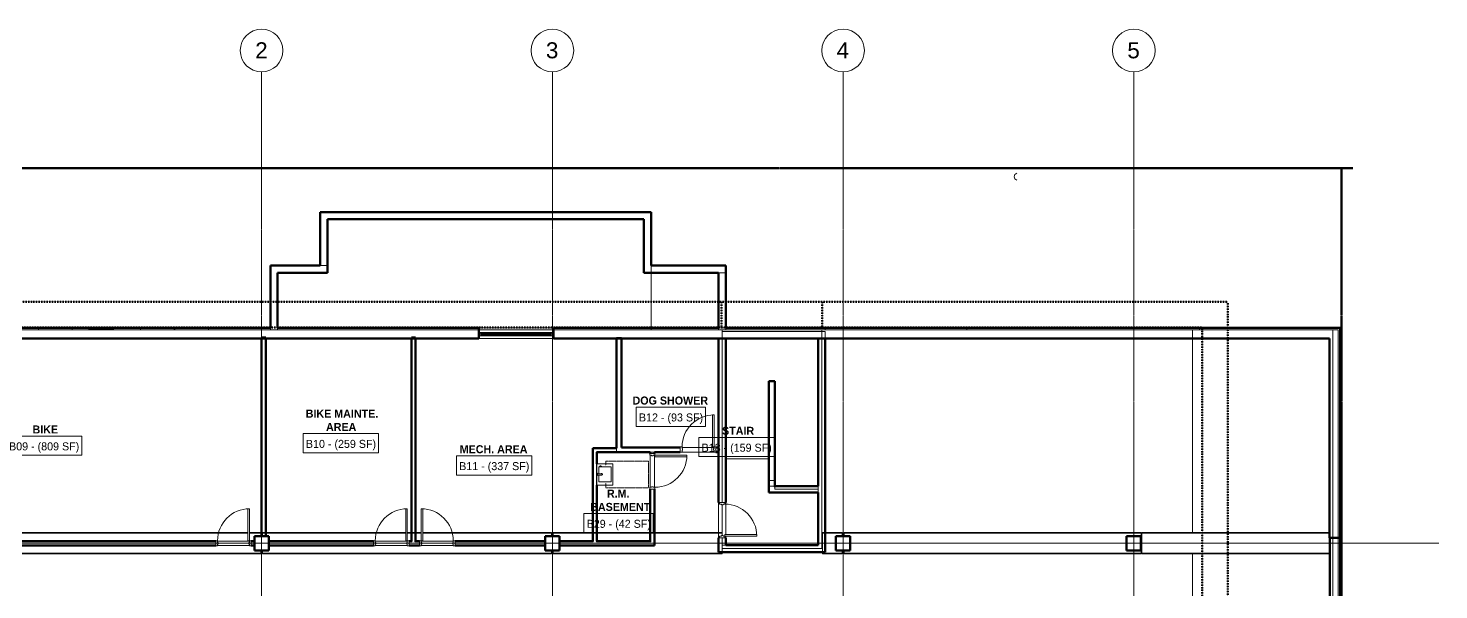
# Model space of a CAD drawing. Header units: inches. Extents: x -4218 to -1830, y 9756 to 12426.
# Drawn here: x -3417 to -1830, y 11795 to 12426 of the extents above; entities that cross this region are included whole.
import ezdxf

# ---------------------------------------------------------------- set-up
doc = ezdxf.new("R2010")
doc.units = ezdxf.units.IN
doc.header["$MEASUREMENT"] = 0
for name, pattern in [('Dash 1_16_', [0.125, 0.0625, -0.0625]), ('Double Dash 3_8_', [1, 0.375, -0.125, 0.125, -0.125, 0.125, -0.125]), ('Grid Line 1_2_', [0.875, 0.5, -0.125, 0.125, -0.125]), ('Hidden', [0.28125, 0.1875, -0.09375])]:
    doc.linetypes.add(name, pattern=pattern)
for name, color, linetype, lineweight in [('0-1', 7, 'Continuous', 5), ('0-3', 250, 'Continuous', 9), ('0-4', 252, 'Continuous', 9), ('A-AREA-IDEN', 2, 'Continuous', 9), ('A-DOOR-1', 50, 'Continuous', 20), ('A-DOOR-2', 250, 'Continuous', 9), ('A-DOOR-FRAM-1', 50, 'Continuous', 20), ('A-FLOR-1', 252, 'Continuous', 9), ('A-FLOR-2', 250, 'Continuous', 9), ('A-FLOR-3', 253, 'Continuous', 9), ('A-FLOR-5', 192, 'Continuous', 9), ('A-GLAZ-CWMG', 51, 'Continuous', 9), ('A-GLAZ-CWMG-1', 51, 'Continuous', 50), ('A-WALL', 113, 'Continuous', 13), ('A-WALL-1', 10, 'Continuous', 13), ('A-WALL-2', 7, 'Continuous', 50), ('A-WALL-3', 253, 'Continuous', 9), ('A-WALL-4', 252, 'Continuous', 9), ('A-WALL-5', 254, 'Continuous', 9), ('A-WALL-6', 250, 'Continuous', 9), ('A-WALL-7', 113, 'Continuous', 9), ('C-PROP-LINE', 91, 'Double Dash 3_8_', 50), ('C-PROP-LINE-1', 91, 'Dash 1_16_', 50), ('E-LITE-EQPM', 33, 'Continuous', 9), ('I-WALL-1', 7, 'Continuous', 50), ('I-WALL-2', 250, 'Continuous', 9), ('I-WALL-3', 253, 'Continuous', 9), ('I-WALL-4', 252, 'Continuous', 9), ('P-SANR-FIXT-1', 250, 'Hidden', 9), ('P-SANR-FIXT-2', 250, 'Continuous', 9), ('S-BEAM', 12, 'Continuous', 9), ('S-COLS', 52, 'Continuous', 9), ('S-COLS-1', 52, 'Continuous', 50), ('S-FNDN-1', 7, 'Continuous', 50), ('S-FNDN-2', 250, 'Continuous', 9), ('S-FNDN-3', 253, 'Continuous', 9), ('S-FNDN-4', 252, 'Continuous', 9), ('S-FNDN-6', 32, 'Continuous', 50), ('S-FNDN-7', 32, 'Continuous', 9), ('S-GRID-1', 1, 'Grid Line 1_2_', 9), ('S-GRID-IDEN', 1, 'Continuous', 9)]:
    doc.layers.add(name, color=color, linetype=linetype, lineweight=lineweight)
doc.styles.add('Arial', font='arial.ttf', dxfattribs={"height": 18})
doc.styles.add('Century Gothic', font='ufonts.com_century-gothic.ttf', dxfattribs={"height": 9})
doc.styles.add('Century Gothic_B', font='GOTHICB.TTF', dxfattribs={"height": 9})

# ---------------------------------------------------------------- blocks, each defined once
blk = doc.blocks.new('HOLLOW METAL - COMMON_3-0 x 7-0 - HM DOOR-2191984-BACKGROUND - RCP - BASEMENT FLOOR')
at = {"layer": 'A-DOOR-1'}
for p, q in [((16.25, -3.125), (18, -3.125)), ((16.25, -39.125), (16.25, -3.125)), ((18, -3.125), (18, -39.125)), ((18, -39.125), (16.25, -39.125))]:
    blk.add_line(p, q, dxfattribs=at)
at = {"layer": 'A-DOOR-2'}
blk.add_arc((18, -3.125), 36, 180, 270, dxfattribs=at)
at = {"layer": 'A-DOOR-FRAM-1'}
for p, q in [((-20, 2.625), (-18, 2.625)), ((-20, -3.125), (-20, 2.625)), ((-18, 2.625), (-18, 0.6875)), ((-18, 0.6875), (-17.375, 0.6875)), ((-17.375, 0.6875), (-17.375, -1.1875)), ((17.375, 0.6875), (18, 0.6875)), ((17.375, -1.1875), (17.375, 0.6875)), ((18, 2.625), (20, 2.625)), ((18, 0.6875), (18, 2.625)), ((20, 2.625), (20, -3.125)), ((-18, -3.125), (-20, -3.125)), ((-18, -1.1875), (-18, -3.125)), ((-17.375, -1.1875), (-18, -1.1875)), ((18, -1.1875), (17.375, -1.1875)), ((18, -3.125), (18, -1.1875)), ((20, -3.125), (18, -3.125))]:
    blk.add_line(p, q, dxfattribs=at)
blk = doc.blocks.new('HOLLOW METAL - COMMON_3-0 x 7-0 - HM DOOR-2191985-BACKGROUND - RCP - BASEMENT FLOOR')
at = {"layer": 'A-DOOR-1'}
for p, q in [((18, 39.125), (16.25, 39.125)), ((16.25, 39.125), (16.25, 3.125)), ((18, 3.125), (18, 39.125)), ((16.25, 3.125), (18, 3.125))]:
    blk.add_line(p, q, dxfattribs=at)
at = {"layer": 'A-DOOR-2'}
blk.add_arc((18, 3.125), 36, 90, 180, dxfattribs=at)
at = {"layer": 'A-DOOR-FRAM-1'}
for p, q in [((-18, 3.125), (-20, 3.125)), ((-20, 3.125), (-20, -2.625)), ((-18, 1.1875), (-18, 3.125)), ((-17.375, 1.1875), (-18, 1.1875)), ((-17.375, -0.6875), (-17.375, 1.1875)), ((18, 1.1875), (17.375, 1.1875)), ((17.375, 1.1875), (17.375, -0.6875)), ((18, 3.125), (18, 1.1875)), ((20, 3.125), (18, 3.125)), ((20, -2.625), (20, 3.125)), ((-20, -2.625), (-18, -2.625)), ((-18, -2.625), (-18, -0.6875)), ((-18, -0.6875), (-17.375, -0.6875)), ((17.375, -0.6875), (18, -0.6875)), ((18, -0.6875), (18, -2.625)), ((18, -2.625), (20, -2.625))]:
    blk.add_line(p, q, dxfattribs=at)
blk = doc.blocks.new('HOLLOW METAL - COMMON_3-0 x 7-0 - HM DOOR-2191986-BACKGROUND - RCP - BASEMENT FLOOR')
at = {"layer": 'A-DOOR-1'}
for p, q in [((18, 39.5625), (16.25, 39.5625)), ((16.25, 39.5625), (16.25, 3.5625)), ((18, 3.5625), (18, 39.5625)), ((16.25, 3.5625), (18, 3.5625))]:
    blk.add_line(p, q, dxfattribs=at)
at = {"layer": 'A-DOOR-2'}
blk.add_arc((18, 3.5625), 36, 90, 180, dxfattribs=at)
at = {"layer": 'A-DOOR-FRAM-1'}
for p, q in [((-18, 3.5625), (-20, 3.5625)), ((-20, 3.5625), (-20, -2.1875)), ((-18, 1.625), (-18, 3.5625)), ((-17.375, 1.625), (-18, 1.625)), ((-17.375, -0.25), (-17.375, 1.625)), ((18, 1.625), (17.375, 1.625)), ((17.375, 1.625), (17.375, -0.25)), ((18, 3.5625), (18, 1.625)), ((20, 3.5625), (18, 3.5625)), ((20, -2.1875), (20, 3.5625)), ((-20, -2.1875), (-18, -2.1875)), ((-18, -2.1875), (-18, -0.25)), ((-18, -0.25), (-17.375, -0.25)), ((17.375, -0.25), (18, -0.25)), ((18, -0.25), (18, -2.1875)), ((18, -2.1875), (20, -2.1875))]:
    blk.add_line(p, q, dxfattribs=at)
blk = doc.blocks.new('Plbg-Sink Wall Mounted-UH - Sink-403447-BACKGROUND - RCP - BASEMENT FLOOR')
at = {"layer": 'P-SANR-FIXT-1'}
for p, q in [((-15, -10), (-10, -10)), ((-15, -58), (-15, -10)), ((10, -10), (15, -10)), ((15, -10), (15, -58)), ((15, -58), (-15, -58))]:
    blk.add_line(p, q, dxfattribs=at)
at = {"layer": 'P-SANR-FIXT-2'}
for p, q in [((-12, 0), (-0.8, 0)), ((-12, -18), (-12, 0)), ((0.8, 0.3), (-0.8, 0.3)), ((-0.8, 0.3), (-0.8, -0.1)), ((0.8, 0.3), (-0.8, 0.3)), ((-0.8, 0.3), (-0.8, -0.1)), ((0.8, -0.1), (0.8, 0.3)), ((0.8, -0.1), (0.8, 0.3)), ((0.8, 0), (12, 0)), ((12, 0), (12, -18)), ((-8.5, -16), (-8.5, -2)), ((-8.5, -2), (-0.8, -2)), ((-0.8, -0.1), (-1.4, -0.1)), ((-1.4, -0.1), (-1.4, -0.5)), ((-1.4, -0.5), (-1.4, -0.1)), ((1.4, -0.1), (-1.4, -0.1)), ((-1.4, -0.5), (-0.8, -0.5)), ((-1.4, -0.5), (1.4, -0.5)), ((-0.8, -0.5), (-0.8, -4.6)), ((-0.8, -0.5), (-0.8, -4.6)), ((-0.8, -4.6), (-0.8, -5.2)), ((1.4, -0.1), (0.8, -0.1)), ((0.8, -4.6), (0.8, -0.5)), ((0.8, -0.5), (1.4, -0.5)), ((0.8, -4.6), (0.8, -0.5)), ((0.8, -2), (8.5, -2)), ((0.8, -4.6), (0.8, -5.2)), ((1.4, -0.5), (1.4, -0.1)), ((1.4, -0.5), (1.4, -0.1)), ((8.5, -2), (8.5, -16)), ((12, -18), (-12, -18)), ((8.5, -16), (-8.5, -16))]:
    blk.add_line(p, q, dxfattribs=at)
for centre, radius, start, end in [((0, -5.2), 1, 141.6573, 270), ((0, -5.2), 1, 141.6573, 270), ((0, -5.2), 0.787, 180, 270), ((0, -5.2), 1, 270, 38.3427), ((0, -5.2), 1, 270, 38.3427), ((0, -5.2), 0.787, 270, 360), ((7.9, -4.1), 1.66, 45, 69.0447), ((7.9, -4.1), 1.66, 290.9553, 45)]:
    blk.add_arc(centre, radius, start, end, dxfattribs=at)
blk = doc.blocks.new('HOLLOW METAL - COMMON_3-0 x 7-0 - WD DOOR-2211292-BACKGROUND - RCP - BASEMENT FLOOR')
at = {"layer": 'A-DOOR-1'}
for p, q in [((16.25, -3.125), (18, -3.125)), ((16.25, -39.125), (16.25, -3.125)), ((18, -3.125), (18, -39.125)), ((18, -39.125), (16.25, -39.125))]:
    blk.add_line(p, q, dxfattribs=at)
at = {"layer": 'A-DOOR-2'}
blk.add_arc((18, -3.125), 36, 180, 270, dxfattribs=at)
at = {"layer": 'A-DOOR-FRAM-1'}
for p, q in [((-20, 2.625), (-18, 2.625)), ((-20, -3.125), (-20, 2.625)), ((-18, 2.625), (-18, 0.6875)), ((-18, 0.6875), (-17.375, 0.6875)), ((-17.375, 0.6875), (-17.375, -1.1875)), ((17.375, 0.6875), (18, 0.6875)), ((17.375, -1.1875), (17.375, 0.6875)), ((18, 2.625), (20, 2.625)), ((18, 0.6875), (18, 2.625)), ((20, 2.625), (20, -3.125)), ((-18, -3.125), (-20, -3.125)), ((-18, -1.1875), (-18, -3.125)), ((-17.375, -1.1875), (-18, -1.1875)), ((18, -1.1875), (17.375, -1.1875)), ((18, -3.125), (18, -1.1875)), ((20, -3.125), (18, -3.125))]:
    blk.add_line(p, q, dxfattribs=at)
blk = doc.blocks.new('CTR - 1st Phase - Common Walls_rvt-1-BACKGROUND - RCP - BASEMENT FLOOR')
at = {"layer": 'A-WALL-1'}
for p, q in [((-3153.6, 12078.6), (-3153.6, 11855.2)), ((-3150.1, 12078.6), (-3150.1, 11855.2)), ((-2985.3, 12078.6), (-2985.3, 11849.6)), ((-2981.8, 12078.6), (-2981.8, 11849.6)), ((-2755.2, 11953.5), (-2781.2, 11953.5)), ((-2781.2, 11953.5), (-2781.2, 11950)), ((-2781.2, 11950), (-2781.2, 11949.4)), ((-2781.2, 11949.4), (-2781.2, 11849.6)), ((-2755.2, 11950), (-2777.7, 11950)), ((-2777.7, 11950), (-2777.7, 11949.4)), ((-2777.7, 11949.4), (-2777.7, 11849.6)), ((-2755.2, 11953.5), (-2755.2, 11954.1)), ((-2755.2, 11954.1), (-2755.2, 11953.5)), ((-2755.2, 11950), (-2755.2, 11953.5)), ((-2755.2, 11953.5), (-2755.2, 11950)), ((-2755.2, 11949.4), (-2755.2, 11950)), ((-2755.2, 11950), (-2755.2, 11949.4)), ((-2717.1, 11949.4), (-2716.5, 11949.4)), ((-2716.5, 11949.4), (-2717.1, 11949.4)), ((-2716.5, 11948.2), (-2716.5, 11949.4)), ((-2716.5, 11949.4), (-2713, 11949.4)), ((-2713, 11949.4), (-2716.5, 11949.4)), ((-2713, 11948.2), (-2713, 11949.4)), ((-2713, 11949.4), (-2712.3, 11949.4)), ((-2712.3, 11949.4), (-2713, 11949.4)), ((-2716.5, 11848.9), (-2716.5, 11908.2)), ((-2713, 11845.4), (-2713, 11908.2)), ((-3473.3, 11848.9), (-3205.9, 11848.9)), ((-3473.3, 11845.4), (-3205.9, 11845.4)), ((-3165.9, 11848.9), (-3162.3, 11848.9)), ((-3165.9, 11845.4), (-3162.3, 11845.4)), ((-3146.3, 11848.9), (-3028.5, 11848.9)), ((-3146.3, 11845.4), (-3028.5, 11845.4)), ((-2988.5, 11848.9), (-2985.3, 11848.9)), ((-2988.5, 11845.4), (-2976.7, 11845.4)), ((-2985.3, 11848.9), (-2985.3, 11849.6)), ((-2981.8, 11848.9), (-2981.8, 11849.6)), ((-2981.8, 11848.9), (-2976.7, 11848.9)), ((-2936.7, 11848.9), (-2835.3, 11848.9)), ((-2936.7, 11845.4), (-2835.3, 11845.4)), ((-2819.3, 11848.9), (-2781.2, 11848.9)), ((-2819.3, 11845.4), (-2717.1, 11845.4)), ((-2781.2, 11848.9), (-2781.2, 11849.6)), ((-2777.7, 11848.9), (-2777.7, 11849.6)), ((-2777.7, 11848.9), (-2717.1, 11848.9)), ((-2717.1, 11848.9), (-2716.5, 11848.9)), ((-2717.1, 11845.4), (-2716.5, 11845.4)), ((-2716.5, 11845.4), (-2713, 11845.4))]:
    blk.add_line(p, q, dxfattribs=at)
at = {"layer": 'I-WALL-1'}
for p, q in [((-3154.3, 11855.2), (-3154.3, 12078.6)), ((-3154.3, 12078.6), (-3149.5, 12078.6)), ((-3149.5, 12078.6), (-3149.5, 11855.2)), ((-2985.9, 11849.6), (-2985.9, 12078.6)), ((-2985.9, 12078.6), (-2981.1, 12078.6)), ((-2981.1, 12078.6), (-2981.1, 11849.6)), ((-2781.8, 11954.1), (-2755.2, 11954.1)), ((-2781.8, 11953.5), (-2781.8, 11954.1)), ((-2781.8, 11949.4), (-2781.8, 11953.5)), ((-2781.8, 11849.6), (-2781.8, 11949.4)), ((-2755.2, 11949.4), (-2777.1, 11949.4)), ((-2777.1, 11949.4), (-2777.1, 11936.6)), ((-2717.1, 11948.2), (-2717.1, 11949.4)), ((-2712.3, 11949.4), (-2712.3, 11948.2)), ((-2777.1, 11912.6), (-2777.1, 11849.6)), ((-2717.1, 11849.6), (-2717.1, 11908.2)), ((-2712.3, 11908.2), (-2712.3, 11844.8)), ((-3473.3, 11849.6), (-3205.9, 11849.6)), ((-3205.9, 11844.8), (-3473.3, 11844.8)), ((-3165.9, 11849.6), (-3162.3, 11849.6)), ((-3162.3, 11844.8), (-3165.9, 11844.8)), ((-3146.3, 11849.6), (-3028.5, 11849.6)), ((-3028.5, 11844.8), (-3146.3, 11844.8)), ((-2988.5, 11849.6), (-2985.9, 11849.6)), ((-2976.7, 11844.8), (-2988.5, 11844.8)), ((-2981.1, 11849.6), (-2976.7, 11849.6)), ((-2936.7, 11849.6), (-2835.3, 11849.6)), ((-2835.3, 11844.8), (-2936.7, 11844.8)), ((-2819.3, 11849.6), (-2781.8, 11849.6)), ((-2717.1, 11844.8), (-2819.3, 11844.8)), ((-2777.1, 11849.6), (-2717.1, 11849.6)), ((-2713, 11844.8), (-2717.1, 11844.8)), ((-2712.3, 11844.8), (-2713, 11844.8))]:
    blk.add_line(p, q, dxfattribs=at)
at = {"layer": 'I-WALL-2'}
for p, q in [((-2717.1, 11946.2), (-2717.1, 11910.2)), ((-2712.3, 11910.2), (-2712.3, 11946.2)), ((-3167.9, 11849.6), (-3203.9, 11849.6)), ((-3203.9, 11844.8), (-3167.9, 11844.8)), ((-2990.5, 11849.6), (-3026.5, 11849.6)), ((-3026.5, 11844.8), (-2990.5, 11844.8)), ((-2938.7, 11849.6), (-2974.7, 11849.6)), ((-2974.7, 11844.8), (-2938.7, 11844.8))]:
    blk.add_line(p, q, dxfattribs=at)
at = {"layer": 'I-WALL-3'}
for p, q in [((-2712.3, 11908.2), (-2717.1, 11908.2)), ((-3205.9, 11844.8), (-3205.9, 11849.6)), ((-3165.9, 11844.8), (-3165.9, 11849.6)), ((-3028.5, 11844.8), (-3028.5, 11849.6)), ((-2976.7, 11849.6), (-2976.7, 11844.8)), ((-2936.7, 11849.6), (-2936.7, 11844.8))]:
    blk.add_line(p, q, dxfattribs=at)
at = {"layer": 'S-FNDN-1'}
for p, q in [((-2755.2, 11955), (-2755.2, 12077.6)), ((-2755.2, 12077.6), (-2749.5, 12077.6)), ((-2749.5, 12077.6), (-2749.5, 11955)), ((-2755.2, 11954.1), (-2755.2, 11955)), ((-2717.1, 11949.4), (-2755.2, 11949.4)), ((-2749.5, 11955), (-2683.4, 11955)), ((-2683.4, 11949.4), (-2712.3, 11949.4)), ((-2683.4, 11949.7), (-2683.4, 11949.4)), ((-2643.4, 11955), (-2640.3, 11955)), ((-2643.4, 11949.4), (-2643.4, 11949.7)), ((-2640.3, 11949.4), (-2643.4, 11949.4)), ((-2640.3, 11955), (-2640.3, 11949.4))]:
    blk.add_line(p, q, dxfattribs=at)
at = {"layer": 'S-FNDN-2'}
for p, q in [((-2683.4, 11949.4), (-2643.4, 11949.4)), ((-2645.4, 11955), (-2681.4, 11955))]:
    blk.add_line(p, q, dxfattribs=at)
at = {"layer": 'S-FNDN-3'}
for p, q in [((-2683.4, 11949.7), (-2683.4, 11955)), ((-2643.4, 11949.7), (-2643.4, 11955))]:
    blk.add_line(p, q, dxfattribs=at)
at = {"layer": 'S-FNDN-4'}
for p, q in [((-2683.4, 11949.4), (-2683.4, 11949.7)), ((-2643.4, 11949.4), (-2643.4, 11949.7))]:
    blk.add_line(p, q, dxfattribs=at)
at = {"layer": '0-3'}
for name, p in [('HOLLOW METAL - COMMON_3-0 x 7-0 - HM DOOR-2191986-BACKGROUND - RCP - BASEMENT FLOOR', (-2663.4, 11951.9)), ('HOLLOW METAL - COMMON_3-0 x 7-0 - HM DOOR-2191985-BACKGROUND - RCP - BASEMENT FLOOR', (-3185.9, 11846.9)), ('HOLLOW METAL - COMMON_3-0 x 7-0 - HM DOOR-2191985-BACKGROUND - RCP - BASEMENT FLOOR', (-3008.5, 11846.9))]:
    blk.add_blockref(name, p, dxfattribs=at)
for name, p, rotation in [('HOLLOW METAL - COMMON_3-0 x 7-0 - WD DOOR-2211292-BACKGROUND - RCP - BASEMENT FLOOR', (-2715, 11928.2), 89.99999999999991), ('Plbg-Sink Wall Mounted-UH - Sink-403447-BACKGROUND - RCP - BASEMENT FLOOR', (-2777.1, 11924.6), 89.99999999999855), ('HOLLOW METAL - COMMON_3-0 x 7-0 - HM DOOR-2191984-BACKGROUND - RCP - BASEMENT FLOOR', (-2956.7, 11846.9), 180)]:
    blk.add_blockref(name, p, dxfattribs=dict(at, rotation=rotation))
blk = doc.blocks.new('HOLLOW METAL - STAIR DOOR 3-0 x 7-0-2453423-BACKGROUND - RCP - BASEMENT FLOOR')
at = {"layer": 'A-DOOR-1'}
for p, q in [((18, 39.25), (16.25, 39.25)), ((16.25, 39.25), (16.25, 3.25)), ((18, 3.25), (18, 39.25)), ((16.25, 3.25), (18, 3.25))]:
    blk.add_line(p, q, dxfattribs=at)
at = {"layer": 'A-DOOR-2'}
blk.add_arc((18, 3.25), 36, 90, 180, dxfattribs=at)
at = {"layer": 'A-DOOR-FRAM-1'}
for p, q in [((-18, 3.25), (-20, 3.25)), ((-20, 3.25), (-20, -2.5)), ((-18, 1.3125), (-18, 3.25)), ((-17.375, 1.3125), (-18, 1.3125)), ((-17.375, -0.5625), (-17.375, 1.3125)), ((18, 1.3125), (17.375, 1.3125)), ((17.375, 1.3125), (17.375, -0.5625)), ((18, 3.25), (18, 1.3125)), ((20, 3.25), (18, 3.25)), ((20, -2.5), (20, 3.25)), ((-20, -2.5), (-18, -2.5)), ((-18, -2.5), (-18, -0.5625)), ((-18, -0.5625), (-17.375, -0.5625)), ((17.375, -0.5625), (18, -0.5625)), ((18, -0.5625), (18, -2.5)), ((18, -2.5), (20, -2.5))]:
    blk.add_line(p, q, dxfattribs=at)
blk = doc.blocks.new('CTR - 1st Phase -Stairs _ Elevators_rvt-1-BACKGROUND - RCP - BASEMENT FLOOR')
at = {"layer": 'A-FLOR-1'}
for p, q in [((-2632.3, 11856.9), (-2632.3, 11942.2)), ((-2583.7, 11942.2), (-2583.7, 11917.6)), ((-2583.7, 11917.6), (-2577, 11917.6)), ((-2576.9, 11917.6), (-2576.9, 11908.2)), ((-2576.9, 11908.2), (-2528.3, 11908.2)), ((-2528.3, 11904.4), (-2528.3, 11845.2)), ((-2632.3, 11845.2), (-2632.3, 11855.2)), ((-2528.3, 11845.2), (-2632.3, 11845.2))]:
    blk.add_line(p, q, dxfattribs=at)
at = {"layer": 'A-FLOR-2'}
blk.add_line((-2632.3, 11942.2), (-2583.7, 11942.2), dxfattribs=at)
at = {"layer": 'A-FLOR-3'}
blk.add_line((-2528.3, 11908.2), (-2528.3, 11904.4), dxfattribs=at)
at = {"layer": 'A-WALL-1'}
for p, q in [((-2583.1, 12028.6), (-2583.1, 11911.2)), ((-2583.1, 12028.6), (-2577.6, 12028.6)), ((-2577.6, 12028.6), (-2577.6, 11911.2)), ((-2583.1, 11911.2), (-2583.1, 11910.6)), ((-2583.1, 11910.6), (-2583.1, 11905.1)), ((-2583.1, 11905.1), (-2528.3, 11905.1)), ((-2577.6, 11911.2), (-2577.6, 11910.6)), ((-2577.6, 11910.6), (-2528.3, 11910.6)), ((-2528.3, 11911.2), (-2528.3, 11910.6)), ((-2528.3, 11910.6), (-2528.3, 11905.1)), ((-2528.3, 11905.1), (-2528.3, 11904.4))]:
    blk.add_line(p, q, dxfattribs=at)
at = {"layer": 'A-WALL-2'}
for p, q in [((-2640.3, 11893.2), (-2640.3, 12077.2)), ((-2640.3, 12077.2), (-2632.3, 12077.2)), ((-2632.3, 12077.2), (-2632.3, 11893.2)), ((-2528.3, 11911.2), (-2528.3, 12077.2)), ((-2528.3, 12077.2), (-2520.3, 12077.2)), ((-2520.3, 12077.2), (-2520.3, 11845.2)), ((-2528.3, 11845.2), (-2528.3, 11904.4)), ((-2639.1, 11893.2), (-2640.3, 11893.2)), ((-2632.3, 11893.2), (-2633.3, 11893.2)), ((-2640.3, 11837.2), (-2640.3, 11853.2)), ((-2640.3, 11853.2), (-2639.1, 11853.2)), ((-2633.3, 11853.2), (-2632.3, 11853.2)), ((-2632.3, 11853.2), (-2632.3, 11845.2)), ((-2632.3, 11837.2), (-2640.3, 11837.2)), ((-2632.3, 11845.2), (-2528.3, 11845.2)), ((-2520.3, 11837.2), (-2632.3, 11837.2)), ((-2520.3, 11845.2), (-2520.3, 11837.2))]:
    blk.add_line(p, q, dxfattribs=at)
at = {"layer": 'A-WALL-3'}
for p, q in [((-2636.3, 12077.2), (-2632.3, 12077.2)), ((-2528.3, 12077.2), (-2632.3, 12077.2)), ((-2528.3, 12077.2), (-2520.3, 12077.2)), ((-2632.3, 12053.2), (-2632.3, 11997.2)), ((-2528.3, 11908.2), (-2528.3, 11911.2)), ((-2639.1, 11893.2), (-2633.3, 11893.2)), ((-2639.1, 11853.2), (-2633.3, 11853.2)), ((-2636.3, 11845.2), (-2632.3, 11845.2))]:
    blk.add_line(p, q, dxfattribs=at)
at = {"layer": 'A-WALL-4'}
for p, q in [((-2520.3, 12085.2), (-2636.3, 12085.2)), ((-2636.3, 12077.2), (-2636.3, 12085.2)), ((-2632.3, 12077.2), (-2632.3, 12053.2)), ((-2632.3, 12077.2), (-2528.3, 12077.2)), ((-2528.3, 11911.2), (-2528.3, 12077.2)), ((-2520.3, 12085.2), (-2520.3, 12077.2)), ((-2632.3, 11997.2), (-2632.3, 11942.2)), ((-2640.3, 11893.2), (-2639.1, 11893.2)), ((-2633.3, 11893.2), (-2632.3, 11893.2)), ((-2640.3, 11853.2), (-2639.1, 11853.2)), ((-2633.3, 11853.2), (-2632.3, 11853.2)), ((-2632.3, 11845.2), (-2636.3, 11845.2))]:
    blk.add_line(p, q, dxfattribs=at)
at = {"layer": 'A-WALL-5'}
for p, q in [((-2636.3, 12085.2), (-2524.3, 12085.2)), ((-2632.3, 12077.2), (-2636.3, 12077.2)), ((-2632.3, 12077.2), (-2636.3, 12077.2)), ((-2524.3, 12077.2), (-2528.3, 12077.2)), ((-2524.3, 12077.2), (-2528.3, 12077.2))]:
    blk.add_line(p, q, dxfattribs=at)
at = {"layer": 'A-WALL-6'}
for p, q in [((-2640.3, 11893.2), (-2640.3, 11853.2)), ((-2632.3, 11856.9), (-2632.3, 11893.2)), ((-2632.3, 11853.2), (-2632.3, 11855.2))]:
    blk.add_line(p, q, dxfattribs=at)
at = {"layer": 'I-WALL-1'}
for p, q in [((-2583.7, 11911.2), (-2583.7, 12029.2)), ((-2583.7, 12029.2), (-2583.1, 12029.2)), ((-2583.1, 12029.2), (-2577.6, 12029.2)), ((-2577.6, 12029.2), (-2576.9, 12029.2)), ((-2576.9, 12029.2), (-2576.9, 11911.2)), ((-2583.7, 11905.1), (-2583.7, 11911.2)), ((-2583.7, 11904.4), (-2583.7, 11905.1)), ((-2528.3, 11904.4), (-2583.7, 11904.4)), ((-2576.9, 11911.2), (-2528.3, 11911.2))]:
    blk.add_line(p, q, dxfattribs=at)
at = {"layer": 'I-WALL-3'}
for p, q in [((-2583.7, 11911.2), (-2576.9, 11911.2)), ((-2528.3, 11904.4), (-2528.3, 11911.2))]:
    blk.add_line(p, q, dxfattribs=at)
at = {"layer": 'I-WALL-4'}
for p, q in [((-2583.7, 11942.2), (-2583.7, 12029.2)), ((-2576.9, 12029.2), (-2583.7, 12029.2)), ((-2576.9, 12029.2), (-2576.9, 11917.6)), ((-2583.7, 11911.2), (-2583.7, 11904.4)), ((-2528.3, 11904.4), (-2583.7, 11904.4)), ((-2576.9, 11911.2), (-2528.3, 11911.2))]:
    blk.add_line(p, q, dxfattribs=at)
at = {"layer": '0-4', "rotation": 269.9999999999901}
blk.add_blockref('HOLLOW METAL - STAIR DOOR 3-0 x 7-0-2453423-BACKGROUND - RCP - BASEMENT FLOOR', (-2636.6, 11873.2), dxfattribs=at)
blk = doc.blocks.new('Concrete-Rectangular-Column - ONE-1856735-BACKGROUND - RCP - BASEMENT FLOOR')
at = {"layer": 'S-COLS-1'}
for p, q in [((-8, 8), (8, 8)), ((-8, -8), (-8, 8)), ((8, 8), (8, -8)), ((8, -8), (-8, -8))]:
    blk.add_line(p, q, dxfattribs=at)
blk = doc.blocks.new('Pathway_Cooper_McGraw-Edison _BSC-BRC_Round - Pathway_Cooper_McGraw-Edison _BSC-BRC_Round-2028611-BACKGROUND - RCP - BASEMENT FLOOR')
at = {"layer": 'E-LITE-EQPM'}
for start, end in [(107.9932, 180), (180, 252.0068)]:
    blk.add_arc((0, 0), 4, start, end, dxfattribs=at)
blk = doc.blocks.new('Rectangular Mullion - Louver Frame-2534811-BACKGROUND - RCP - BASEMENT FLOOR')
at = {"layer": 'A-GLAZ-CWMG'}
for p, q in [((-2910.1, 12084.2), (-2910.1, 12080.2)), ((-2910.1, 12084.2), (-2826.1, 12084.2)), ((-2910.1, 12080.2), (-2826.1, 12080.2)), ((-2826.1, 12080.2), (-2826.1, 12084.2))]:
    blk.add_line(p, q, dxfattribs=at)
blk = doc.blocks.new('Rectangular Mullion - louver-2534809-BACKGROUND - RCP - BASEMENT FLOOR')
at = {"layer": 'A-GLAZ-CWMG'}
for p, q in [((-2908.1, 12083.1), (-2828.1, 12083.1)), ((-2908.1, 12083.1), (-2908.1, 12082.3)), ((-2828.1, 12082.3), (-2828.1, 12083.1))]:
    blk.add_line(p, q, dxfattribs=at)
at = {"layer": 'A-GLAZ-CWMG-1'}
for p, q in [((-2908.1, 12082.2), (-2908.1, 12082.3)), ((-2908.1, 12082.3), (-2828.1, 12082.3)), ((-2828.1, 12082.2), (-2908.1, 12082.2)), ((-2828.1, 12082.3), (-2828.1, 12082.2))]:
    blk.add_line(p, q, dxfattribs=at)
blk = doc.blocks.new('Inverted Tee Beam - 24IT32-2543521-BACKGROUND - RCP - BASEMENT FLOOR')
at = {"layer": 'S-BEAM'}
for p, q in [((-162.5, 12), (-162.5, 11.2)), ((148.1, 12), (-162.5, 12)), ((-162.5, 11.2), (-162.5, 8)), ((148.1, 11.2), (-162.5, 11.2)), ((162.5, 12), (149.8, 12)), ((162.5, 11.2), (149.8, 11.2)), ((162.5, 11.2), (162.5, 12)), ((162.5, 8), (162.5, 11.2)), ((-162.5, -8), (-162.5, -11.2)), ((-162.5, -11.2), (-162.5, -12)), ((162.5, -11.2), (-162.5, -11.2)), ((162.5, -12), (-162.5, -12)), ((162.5, -11.2), (162.5, -8)), ((162.5, -12), (162.5, -11.2))]:
    blk.add_line(p, q, dxfattribs=at)
blk = doc.blocks.new('Inverted Tee Beam - 24IT32-V4-BACKGROUND - RCP - BASEMENT FLOOR')
at = {"layer": 'S-BEAM'}
for p, q in [((-162.5, 12), (-162.5, 11.2)), ((-158.8, 12), (-162.5, 12)), ((-162.5, 11.2), (-162.5, 8)), ((-158.8, 11.2), (-162.5, 11.2)), ((-1.6, 12), (-158.8, 12)), ((-1.6, 11.2), (-158.8, 11.2)), ((4.8, 12), (0.2, 12)), ((4.8, 11.2), (0.2, 11.2)), ((9.6, 12), (4.8, 12)), ((9.6, 11.2), (4.8, 11.2)), ((16, 12), (9.6, 12)), ((16, 11.2), (9.6, 11.2)), ((162.5, 12), (17.7, 12)), ((162.5, 11.2), (17.7, 11.2)), ((162.5, 11.2), (162.5, 12)), ((162.5, 8), (162.5, 11.2)), ((-162.5, -8), (-162.5, -11.2)), ((-162.5, -11.2), (-162.5, -12)), ((162.5, -11.2), (-162.5, -11.2)), ((162.5, -12), (-162.5, -12)), ((162.5, -11.2), (162.5, -8)), ((162.5, -12), (162.5, -11.2))]:
    blk.add_line(p, q, dxfattribs=at)
blk = doc.blocks.new('Inverted Tee Beam - 24IT32-2580779-BACKGROUND - RCP - BASEMENT FLOOR')
at = {"layer": 'S-BEAM'}
for p, q in [((-11, 12), (-11, 11.2)), ((11, 12), (-11, 12)), ((-11, 11.2), (-11, 8)), ((11, 11.2), (-11, 11.2)), ((11, 11.2), (11, 12)), ((11, 10), (11, 11.2)), ((11, -11.2), (11, 10)), ((-11, -8), (-11, -11.2)), ((-11, -11.2), (-11, -12)), ((8.1, -11.2), (-11, -11.2)), ((8.1, -12), (-11, -12)), ((9.7, -11.2), (8.1, -11.2)), ((9.8, -12), (8.1, -12)), ((9.8, -11.2), (9.7, -11.2)), ((11, -11.2), (9.8, -11.2)), ((9.9, -12), (9.8, -12)), ((11, -12), (10, -12)), ((11, -12), (11, -11.2))]:
    blk.add_line(p, q, dxfattribs=at)
blk = doc.blocks.new('Inverted Tee Beam - 24IT32-2543523-BACKGROUND - RCP - BASEMENT FLOOR')
at = {"layer": 'S-BEAM'}
for p, q in [((-171.6, 12), (-171.6, 11.2)), ((162.5, 12), (-171.6, 12)), ((-171.6, 11.2), (-171.6, -11.2)), ((162.5, 11.2), (-171.6, 11.2)), ((162.5, 11.2), (162.5, 12)), ((162.5, 8), (162.5, 11.2)), ((-171.6, -11.2), (-171.6, -12)), ((162.5, -11.2), (-171.6, -11.2)), ((162.5, -12), (-171.6, -12)), ((162.5, -11.2), (162.5, -8)), ((162.5, -12), (162.5, -11.2))]:
    blk.add_line(p, q, dxfattribs=at)
blk = doc.blocks.new('Beam 2 Levels - _A_-2867150-BACKGROUND - RCP - BASEMENT FLOOR')
at = {"layer": 'S-BEAM'}
for p, q in [((-101, 12), (-101, 11.2)), ((109.9, 12), (-101, 12)), ((-101, 11.2), (-101, -11.2)), ((109.9, 11.2), (-101, 11.2)), ((110.5, 12), (109.9, 12)), ((110.5, 11.2), (109.9, 11.2)), ((110.5, 12), (110.5, 11.2)), ((110.5, 11.2), (110.5, -11.2)), ((-101, -11.2), (-101, -12)), ((110.3, -11.2), (-101, -11.2)), ((110.3, -12), (-101, -12)), ((110.5, -11.2), (110.3, -11.2)), ((110.5, -12), (110.3, -12)), ((110.5, -11.2), (110.5, -12))]:
    blk.add_line(p, q, dxfattribs=at)
blk = doc.blocks.new('Inverted Tee Beam - 24IT32-2580780-BACKGROUND - RCP - BASEMENT FLOOR')
at = {"layer": 'S-BEAM'}
for p, q in [((-95.4, 12), (-95.4, 11.2)), ((94.4, 12), (-95.4, 12)), ((-95.4, 11.2), (-95.4, 10)), ((94.4, 11.2), (-95.4, 11.2)), ((-95.4, 10), (-95.4, -6)), ((94.4, 11.2), (94.4, 12)), ((94.4, 8), (94.4, 11.2)), ((-95.4, -8.6), (-95.4, -11.2)), ((-95.4, -11.2), (-95.4, -12)), ((-91.4, -11.2), (-95.4, -11.2)), ((-91.4, -12), (-95.4, -12)), ((-19.4, -11.2), (-91.4, -11.2)), ((-19.4, -12), (-91.4, -12)), ((-14.7, -11.2), (-19.4, -11.2)), ((-14.7, -12), (-19.4, -12)), ((45.3, -11.2), (-14.7, -11.2)), ((45.3, -12), (-14.7, -12)), ((50.1, -11.2), (45.3, -11.2)), ((50.1, -12), (45.3, -12)), ((94.4, -11.2), (50.1, -11.2)), ((94.4, -12), (50.1, -12)), ((94.4, -11.2), (94.4, -8)), ((94.4, -12), (94.4, -11.2))]:
    blk.add_line(p, q, dxfattribs=at)
blk = doc.blocks.new('Family - ___-1878357-BACKGROUND - RCP - BASEMENT FLOOR')
at = {"layer": 'C-PROP-LINE'}
blk.add_line((-3989.6, 12268.7), (-1926.9, 12268.7), dxfattribs=at)
blk = doc.blocks.new('Family - ___-2657144-BACKGROUND - RCP - BASEMENT FLOOR')
at = {"layer": 'C-PROP-LINE'}
blk.add_line((-1939.8, 12268.7), (-1939.8, 9828.6), dxfattribs=at)
blk = doc.blocks.new('Family - ___-2835860-BACKGROUND - RCP - BASEMENT FLOOR')
at = {"layer": 'C-PROP-LINE-1'}
for p, q in [((-2636.9, 12118.6), (-3860.7, 12118.6)), ((-2636.9, 12118.6), (-2636.9, 12089.7)), ((-2523.7, 12089.7), (-2523.7, 12118.6)), ((-2067.5, 12118.6), (-2523.7, 12118.6)), ((-2067.5, 11247.4), (-2067.5, 12118.6)), ((-2636.9, 12089.7), (-2523.7, 12089.7))]:
    blk.add_line(p, q, dxfattribs=at)
blk = doc.blocks.new('Family - ___-2835903-BACKGROUND - RCP - BASEMENT FLOOR')
at = {"layer": 'C-PROP-LINE-1'}
for p, q in [((-2096.4, 12089.7), (-3831.8, 12089.7)), ((-2096.4, 11276.3), (-2096.4, 12089.7))]:
    blk.add_line(p, q, dxfattribs=at)
blk = doc.blocks.new('Family - ___-2835932-BACKGROUND - RCP - BASEMENT FLOOR')
at = {"layer": 'C-PROP-LINE-1'}
for p, q in [((-2067.5, 12118.6), (-3860.7, 12118.6)), ((-2067.5, 11247.4), (-2067.5, 12118.6))]:
    blk.add_line(p, q, dxfattribs=at)
blk = doc.blocks.new('Grid - Grid Head - Circle-50561-BACKGROUND - RCP - BASEMENT FLOOR')
at = {"layer": 'S-GRID-IDEN'}
for start, end in [(360, 180), (180, 360)]:
    blk.add_arc((0, 0), 0.25, start, end, dxfattribs=at)

msp = doc.modelspace()

# ---------------------------------------------------------------- linework, layer by layer
at = {"layer": 'A-AREA-IDEN', "flags": 128}
for points in [[(-2732.9, 12000.1), (-2655.1, 12000.1), (-2655.1, 11978.6), (-2732.9, 11978.6)], [(-3441.4, 11967.6), (-3356.6, 11967.6), (-3356.6, 11946.1), (-3441.4, 11946.1)], [(-3107.5, 11970.4), (-3022.8, 11970.4), (-3022.8, 11948.9), (-3107.5, 11948.9)], [(-2662.4, 11966.1), (-2577.7, 11966.1), (-2577.7, 11944.6), (-2662.4, 11944.6)], [(-2935.1, 11945.4), (-2850.4, 11945.4), (-2850.4, 11923.9), (-2935.1, 11923.9)], [(-2791.7, 11880.6), (-2713.9, 11880.6), (-2713.9, 11859.1), (-2791.7, 11859.1)]]:
    msp.add_lwpolyline(points, close=True, dxfattribs=at)
at = {"layer": 'A-FLOR-5'}
for p, q in [((-2716.3, 12159.2), (-2716.3, 12087.2)), ((-3831.3, 12087.2), (-2826.1, 12087.2)), ((-2640.3, 12087.2), (-2632.3, 12087.2)), ((-2636.3, 12087.2), (-2636.3, 11893.2)), ((-2524.3, 11841.2), (-2524.3, 12087.2)), ((-2107.3, 11859.2), (-2107.3, 12087.2)), ((-2099.3, 12087.2), (-2099.3, 12088.7)), ((-2099.3, 12088.7), (-1941.3, 12088.7)), ((-2636.3, 11890.6), (-2636.3, 11855.8)), ((-2636.3, 11853.2), (-2636.3, 11841.2)), ((-2636.3, 11841.2), (-2524.3, 11841.2)), ((-2107.3, 11547.2), (-2107.3, 11835.2))]:
    msp.add_line(p, q, dxfattribs=at)
at = {"layer": 'A-WALL'}
for p, q in [((-3144.3, 12087.2), (-3829.3, 12087.2)), ((-3144.3, 12089.2), (-3144.3, 12087.2)), ((-3136.3, 12089.2), (-3136.3, 12087.2)), ((-2910.1, 12087.2), (-3136.3, 12087.2)), ((-2640.3, 12087.2), (-2826.1, 12087.2)), ((-2640.3, 12089.2), (-2640.3, 12087.2)), ((-2632.3, 12089.2), (-2632.3, 12087.2)), ((-1943.3, 12087.2), (-2632.3, 12087.2)), ((-1943.3, 9888.2), (-1943.3, 12087.2))]:
    msp.add_line(p, q, dxfattribs=at)
at = {"layer": 'A-WALL-7'}
for p, q in [((-3405.4, 12089.2), (-3405.4, 12087.2)), ((-3405.4, 12088.9), (-3367.4, 12088.9)), ((-3367.4, 12089.2), (-3367.4, 12087.2)), ((-3320.9, 12088.2), (-3348.8, 12088.2)), ((-3348.8, 12087.2), (-3348.8, 12088.2)), ((-3320.9, 12088.2), (-3320.9, 12087.2)), ((-3290.5, 12087.2), (-3290.5, 12089.2)), ((-3290.5, 12088.9), (-3252.5, 12088.9)), ((-3252.5, 12087.2), (-3252.5, 12089.2)), ((-3252.1, 12089.2), (-3252.1, 12087.2)), ((-3252.1, 12088.9), (-3214.1, 12088.9)), ((-3214.1, 12087.2), (-3214.1, 12089.2)), ((-2636.3, 12085.2), (-2524.3, 12085.2)), ((-2632.3, 12088.9), (-2523.7, 12088.9)), ((-2523.7, 12088.9), (-2523.7, 12089.2)), ((-2520.3, 12087.2), (-2520.3, 12089.2)), ((-2096.4, 12089.2), (-2096.4, 12088.7))]:
    msp.add_line(p, q, dxfattribs=at)
at = {"layer": 'S-FNDN-6'}
for p, q in [((-3088.3, 12159.2), (-3088.3, 12219.2)), ((-3088.3, 12219.2), (-2716.3, 12219.2)), ((-2716.3, 12219.2), (-2716.3, 12159.2)), ((-3080.3, 12211.2), (-3080.3, 12151.2)), ((-2724.3, 12211.2), (-3080.3, 12211.2)), ((-2724.3, 12151.2), (-2724.3, 12211.2)), ((-3144.3, 12089.2), (-3144.3, 12159.2)), ((-3144.3, 12159.2), (-3088.3, 12159.2)), ((-2716.3, 12159.2), (-2632.3, 12159.2)), ((-2632.3, 12159.2), (-2632.3, 12089.2)), ((-3136.3, 12151.2), (-3136.3, 12089.2)), ((-3080.3, 12151.2), (-3136.3, 12151.2)), ((-2640.3, 12151.2), (-2724.3, 12151.2)), ((-2640.3, 12089.2), (-2640.3, 12151.2)), ((-3831.3, 12089.2), (-3144.3, 12089.2)), ((-2910.1, 12077.2), (-3819.3, 12077.2)), ((-3136.3, 12089.2), (-2910.1, 12089.2)), ((-2910.1, 12089.2), (-2910.1, 12077.2)), ((-2826.1, 12089.2), (-2640.3, 12089.2)), ((-2826.1, 12077.2), (-2826.1, 12089.2)), ((-1953.3, 12077.2), (-2826.1, 12077.2)), ((-2632.3, 12089.2), (-1941.3, 12089.2)), ((-1953.3, 11853.2), (-1953.3, 12077.2)), ((-1941.3, 12089.2), (-1941.3, 9888.2)), ((-1953.3, 11853.2), (-1941.3, 11853.2)), ((-1952.9, 11565.2), (-1952.9, 11853.2))]:
    msp.add_line(p, q, dxfattribs=at)
at = {"layer": 'S-FNDN-7'}
for p, q in [((-3088.3, 12159.2), (-3080.3, 12159.2)), ((-2632.3, 12151.2), (-2640.3, 12151.2)), ((-2910.1, 12089.2), (-2826.1, 12089.2)), ((-2826.1, 12077.2), (-2910.1, 12077.2)), ((-2640.3, 12087.2), (-2826.1, 12087.2)), ((-2640.3, 12089.2), (-2632.3, 12089.2)), ((-2360.9, 12089.2), (-2360.9, 12087.2)), ((-2098.7, 12088.7), (-2098.7, 12089.2)), ((-1949.3, 11157.2), (-1949.3, 12087.2))]:
    msp.add_line(p, q, dxfattribs=at)
at = {"layer": 'S-GRID-1'}
for p, q in [((-3154.3, 9836.2), (-3154.3, 12376.8)), ((-2827.3, 9836.2), (-2827.3, 12376.8)), ((-2500.3, 9836.2), (-2500.3, 12376.8)), ((-2173.3, 9836.2), (-2173.3, 12376.8)), ((-1830.2, 11847.2), (-4168.7, 11847.2))]:
    msp.add_line(p, q, dxfattribs=at)

# ---------------------------------------------------------------- block references
at = {"layer": '0-1'}
for name in ['CTR - 1st Phase -Stairs _ Elevators_rvt-1-BACKGROUND - RCP - BASEMENT FLOOR', 'CTR - 1st Phase - Common Walls_rvt-1-BACKGROUND - RCP - BASEMENT FLOOR']:
    msp.add_blockref(name, (0, 0), dxfattribs=at)
at = {"layer": 'A-GLAZ-CWMG'}
for name in ['Rectangular Mullion - Louver Frame-2534811-BACKGROUND - RCP - BASEMENT FLOOR', 'Rectangular Mullion - louver-2534809-BACKGROUND - RCP - BASEMENT FLOOR']:
    msp.add_blockref(name, (0, 0), dxfattribs=at)
at = {"layer": 'C-PROP-LINE'}
for name in ['Family - ___-1878357-BACKGROUND - RCP - BASEMENT FLOOR', 'Family - ___-2657144-BACKGROUND - RCP - BASEMENT FLOOR']:
    msp.add_blockref(name, (0, 0), dxfattribs=at)
at = {"layer": 'C-PROP-LINE-1'}
for name in ['Family - ___-2835860-BACKGROUND - RCP - BASEMENT FLOOR', 'Family - ___-2835932-BACKGROUND - RCP - BASEMENT FLOOR', 'Family - ___-2835903-BACKGROUND - RCP - BASEMENT FLOOR']:
    msp.add_blockref(name, (0, 0), dxfattribs=at)
at = {"layer": 'E-LITE-EQPM'}
msp.add_blockref('Pathway_Cooper_McGraw-Edison _BSC-BRC_Round - Pathway_Cooper_McGraw-Edison _BSC-BRC_Round-2028611-BACKGROUND - RCP - BASEMENT FLOOR', (-2303.7, 12259.1), dxfattribs=at)
at = {"layer": 'S-BEAM'}
for name, p in [('Inverted Tee Beam - 24IT32-2543521-BACKGROUND - RCP - BASEMENT FLOOR', (-3317.7, 11847.2)), ('Inverted Tee Beam - 24IT32-V4-BACKGROUND - RCP - BASEMENT FLOOR', (-2990.7, 11847.2)), ('Beam 2 Levels - _A_-2867150-BACKGROUND - RCP - BASEMENT FLOOR', (-2063.3, 11847.2))]:
    msp.add_blockref(name, p, dxfattribs=at)
at = {"layer": 'S-BEAM', "rotation": 180}
for name, p in [('Inverted Tee Beam - 24IT32-2580780-BACKGROUND - RCP - BASEMENT FLOOR', (-2731.8, 11847.2)), ('Inverted Tee Beam - 24IT32-2580779-BACKGROUND - RCP - BASEMENT FLOOR', (-2512.3, 11847.2)), ('Inverted Tee Beam - 24IT32-2543523-BACKGROUND - RCP - BASEMENT FLOOR', (-2336.7, 11847.2))]:
    msp.add_blockref(name, p, dxfattribs=at)
at = {"layer": 'S-COLS'}
for p in [(-3154.3, 11847.2), (-2827.3, 11847.2), (-2500.3, 11847.2), (-2173.3, 11847.2)]:
    msp.add_blockref('Concrete-Rectangular-Column - ONE-1856735-BACKGROUND - RCP - BASEMENT FLOOR', p, dxfattribs=at)
at = {"layer": 'S-GRID-IDEN', "xscale": 95.99999999999994, "yscale": 95.99999999999994, "zscale": 95.99999999999994}
for p in [(-3154.3, 12400.8), (-2827.3, 12400.8), (-2500.3, 12400.8), (-2173.3, 12400.8)]:
    msp.add_blockref('Grid - Grid Head - Circle-50561-BACKGROUND - RCP - BASEMENT FLOOR', p, dxfattribs=at)

# ---------------------------------------------------------------- texts
at = {"layer": 'A-AREA-IDEN', "char_height": 9, "attachment_point": 1}
for s, insert, width, style in [('DOG SHOWER', (-2737.1, 12012.1), 104.232, 'Century Gothic_B'), ('BIKE MAINTE.', (-3104.7, 11997.4), 95.445, 'Century Gothic_B'), ('BIKE', (-3412, 11979.6), 31.209, 'Century Gothic_B'), ('AREA', (-3081.9, 11982.4), 40.299, 'Century Gothic_B'), ('B12 - (93 SF)', (-2729.9, 11993.1), 86.658, 'Century Gothic'), ('B10 - (259 SF)', (-3104.5, 11963.4), 95.142, 'Century Gothic'), ('STAIR', (-2636.4, 11978.1), 39.39, 'Century Gothic_B'), ('B09 - (809 SF)', (-3438.4, 11960.6), 95.142, 'Century Gothic'), ('MECH. AREA', (-2931.5, 11957.4), 93.627, 'Century Gothic_B'), ('B13 - (159 SF)', (-2659.4, 11959.1), 95.142, 'Century Gothic'), ('B11 - (337 SF)', (-2932.1, 11938.4), 95.142, 'Century Gothic'), ('R.M.', (-2765.9, 11907.6), 31.512, 'Century Gothic_B'), ('BASEMENT', (-2784.7, 11892.6), 76.962, 'Century Gothic_B'), ('B29 - (42 SF)', (-2788.7, 11873.6), 86.658, 'Century Gothic')]:
    msp.add_mtext(s, dxfattribs=dict(at, insert=insert, width=width, style=style))
at = {"layer": 'S-GRID-IDEN', "char_height": 18, "width": 16.968, "attachment_point": 1, "style": 'Arial'}
for s, insert in [('2', (-3161.5, 12410.1)), ('3', (-2834.5, 12410.1)), ('4', (-2507.5, 12410.1)), ('5', (-2180.5, 12410.1))]:
    msp.add_mtext(s, dxfattribs=dict(at, insert=insert))

doc.saveas('drawing.dxf')
